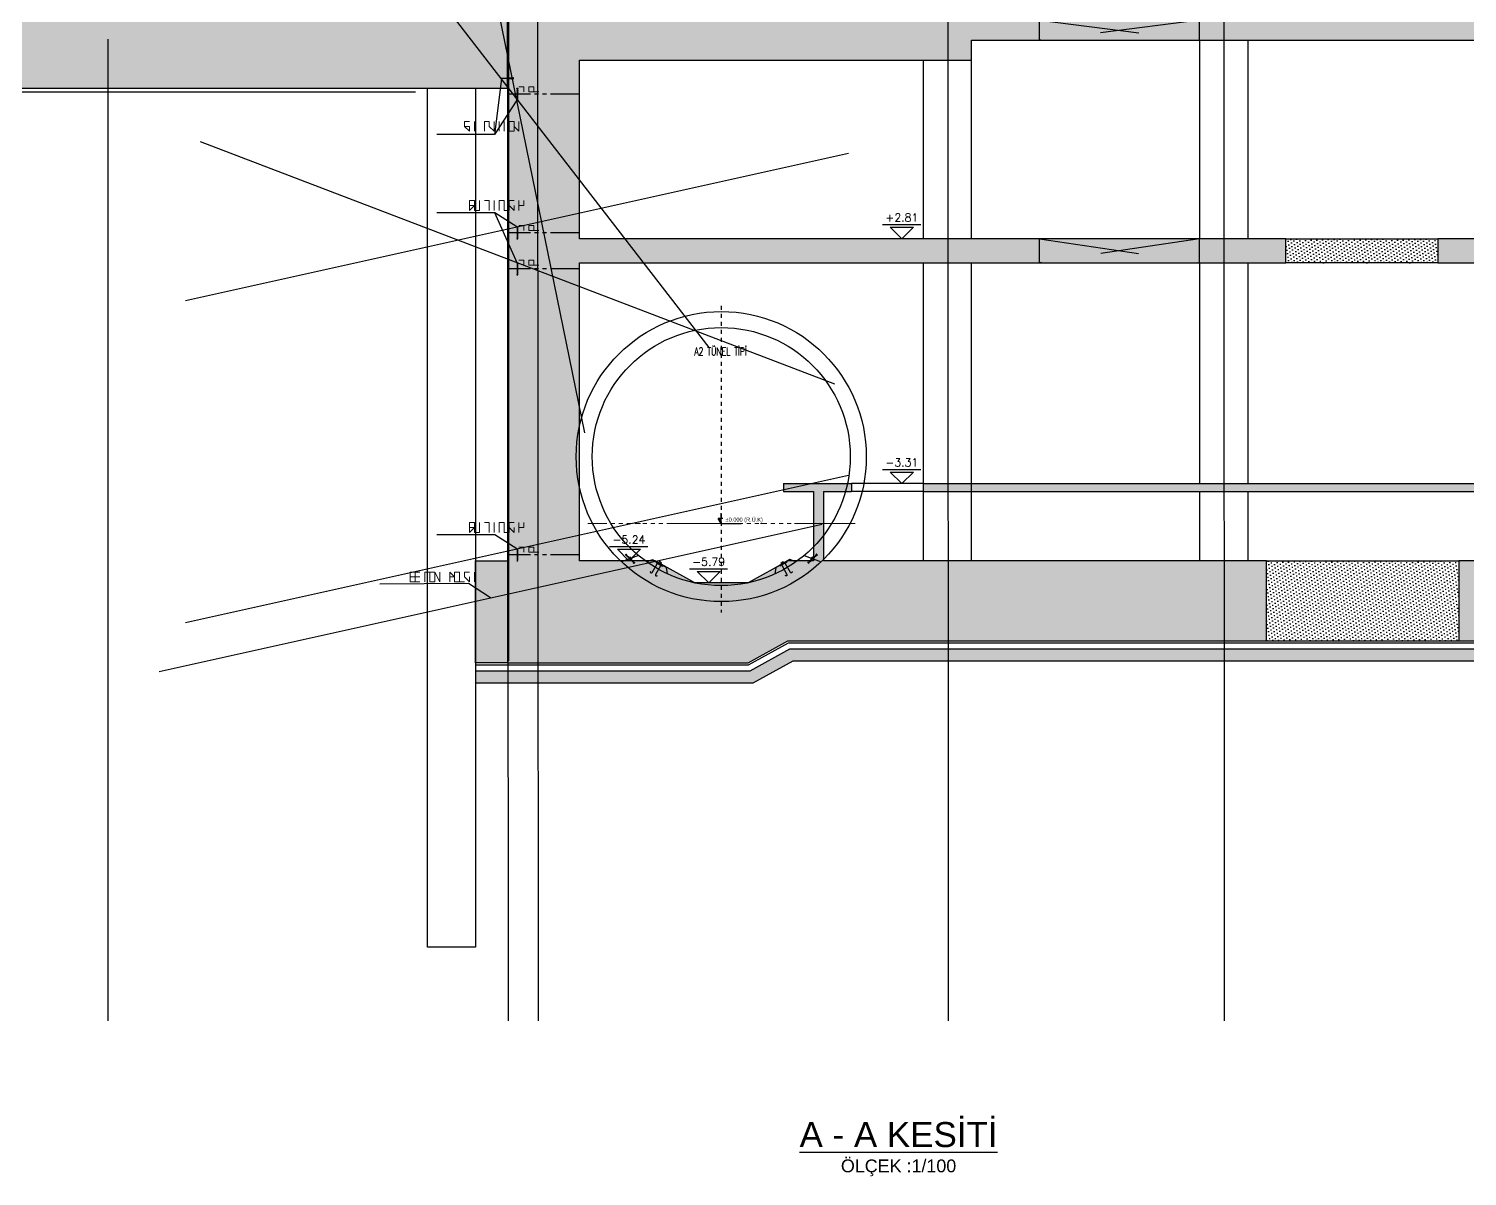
# Model space of a CAD drawing. Header units: inches. Extents: x 400392 to 401495, y 4543971 to 4544133.
# Drawn here: x 400649.82 to 400685.77, y 4543983.01 to 4544011.69 of the extents above; entities that cross this region are included whole.
import ezdxf
from ezdxf.enums import TextEntityAlignment as Align

# ---------------------------------------------------------------- set-up
doc = ezdxf.new("R2010")
doc.units = ezdxf.units.IN
doc.header["$MEASUREMENT"] = 0
for name, pattern in [('ACAD_ISO05W100', [33, 24, -3, 0, -3, 0, -3]), ('AKS', [3, 2.5, -0.25, 0, -0.25]), ('CIZGI', [0.4, 0.25, -0.15]), ('CONTINU', [0]), ('DASHDOT', [1, 0.5, -0.25, 0, -0.25]), ('DASHDOT2', [0.5, 0.25, -0.125, 0, -0.125]), ('HIDDEN2', [4.762499999999999, 3.175, -1.5875])]:
    doc.linetypes.add(name, pattern=pattern)
for name, color, linetype in [('aks prota', 2, 'AKS'), ('AXIS', 8, 'DASHDOT2'), ('görünüş prota', 4, 'Continuous'), ('iderzi_PROTA', 3, 'Continuous'), ('inşaat derzi prota', 11, 'Continuous'), ('KALIP', 1, 'Continuous'), ('kesik prota', 2, 'CIZGI'), ('kesit prota', 1, 'Continuous'), ('kesit tarama prota', 252, 'Continuous'), ('KOT', 7, 'Continuous'), ('kot prota', 4, 'Continuous'), ('LINE V2', 7, 'Continuous'), ('not prota', 2, 'Continuous'), ('not çizgisi prota', 4, 'Continuous'), ('OLCU', 5, 'Continuous'), ('PRT-CST-rc_level', 6, 'Continuous'), ('PRT-CST-rc_levermark', 4, 'Continuous'), ('st_s_su tutucu', 2, 'Continuous'), ('st_s_ölçü', 4, 'Continuous'), ('t35 prota', 3, 'Continuous'), ('tplan prota', 7, 'Continuous'), ('WATER STOP_B', 5, 'Continuous')]:
    doc.layers.add(name, color=color, linetype=linetype)
doc.layers.add('PRT-Geo-Axis', color=12, linetype='DASHDOT', lineweight=18)
doc.layers.add('PRT-KD-kazik', color=172, linetype='Continuous', lineweight=25)
doc.styles.add('Arial', font='Arial.ttf')
doc.styles.add('OLCU', font='romanstw.shx')
doc.styles.add('SIMPLXTW', font='simplxtw.shx', dxfattribs={"width": 0.6, "height": 125})
doc.styles.add('TEXT250', font='romanstw.shx', dxfattribs={"width": 0.8, "height": 25})
doc.styles.add('TUNNELCONSULT', font='Arial.ttf')
doc.dimstyles.new('1-50', dxfattribs={"dimtxt": 10, "dimasz": 4, "dimexe": 4, "dimexo": 8, "dimgap": 4, "dimtad": 1, "dimdec": 1, "dimrnd": 0.05, "dimzin": 9, "dimdsep": 46, "dimtxsty": 'OLCU', "dimblk1": 'OBLIQUE', "dimblk2": 'OBLIQUE', "dimsah": 1, "dimcen": 2, "dimdle": 4, "dimclrd": 4, "dimclre": 4, "dimclrt": 3, "dimadec": 1, "dimazin": 0, "dimtfac": 1, "dimtdec": 1, "dimtix": 1, "dimtmove": 2, "dimatfit": 3, "dimldrblk": 'OBLIQUE', "dimfxl": 1, "dimtvp": 1, "dimtolj": 1, "dimtzin": 1, "dimarcsym": 0})

# ---------------------------------------------------------------- blocks, each defined once
blk = doc.blocks.new('KOTK5')
at = {"layer": 'PRT-CST-rc_levermark'}
blk.add_line((216.6666666667443, 160), (-213.3333333332557, 160), dxfattribs=at)
blk.add_lwpolyline([(130, 130), (-130, 130), (0, 0)], close=True, dxfattribs=at)
at = {"layer": 'PRT-CST-rc_level', "style": 'OLCU'}
blk.add_attdef('000.00', text='', height=90, dxfattribs=at).set_placement((0, 193.1381784435362), align=Align.CENTER)
blk = doc.blocks.new('_Oblique')
at = {"layer": 'st_s_ölçü', "lineweight": -2}
blk.add_line((-0.5, -0.5), (0.5, 0.5), dxfattribs=at)
blk = doc.blocks.new('D')
at = {"layer": 'st_s_su tutucu', "linetype": 'CONTINU', "ltscale": 0.2}
for p, q in [((-39987.83090962706, 52508.18991963421), (-39992.63090966878, 52508.18991966914)), ((-39992.63090966878, 52508.18991966914), (-39992.63090980848, 52507.38991968935)), ((-39992.63090980848, 52507.38991968935), (-39990.63090962501, 52506.05655179494)), ((-39990.6309096902, 52498.50671976196), (-39991.53117650332, 52498.50671977942)), ((-39991.53117650332, 52498.50671977942), (-39991.53117639622, 52497.87311976865)), ((-39991.53117639622, 52497.87311976865), (-39990.63090970417, 52497.87311978029)), ((-39990.63090980196, 52488.50671968629), (-39991.53117661508, 52488.50671963972)), ((-39991.53117661508, 52488.50671963972), (-39991.53117662905, 52487.87311965806)), ((-39991.53117662905, 52487.87311965806), (-39990.630909937, 52487.87311964059)), ((-39990.63090962501, 52506.05655179494), (-39990.6309096902, 52498.50671976196)), ((-39990.63090970417, 52497.87311978029), (-39990.63090980196, 52488.50671968629)), ((-39990.630909937, 52487.87311964059), (-39990.63090992199, 52478.65671955824)), ((-39989.83090974534, 52506.05655187643), (-39987.83090964103, 52507.38991968935)), ((-39989.83090955907, 52498.50671965136), (-39989.83090974534, 52506.05655187643)), ((-39988.9306429881, 52498.50671966883), (-39989.83090955907, 52498.50671965136)), ((-39989.83090992229, 52488.50671961062), (-39989.83090981984, 52497.87311973373)), ((-39989.83090981984, 52497.87311973373), (-39988.93064300207, 52497.87311962313)), ((-39988.93064335132, 52488.50671965136), (-39989.83090992229, 52488.50671961062)), ((-39989.83091007002, 52478.65671960481), (-39989.8309099316, 52487.87311978029)), ((-39989.8309099316, 52487.87311978029), (-39988.93064311383, 52487.87311964059)), ((-39988.93064300207, 52497.87311962313), (-39988.9306429881, 52498.50671966883)), ((-39988.93064311383, 52487.87311964059), (-39988.93064335132, 52488.50671965136)), ((-39987.83090964103, 52507.38991968935), (-39987.83090962706, 52508.18991963421)), ((-39992.63090980848, 52448.98991960261), (-39990.63090962501, 52450.32328749701)), ((-39992.63090966878, 52448.18991962282), (-39992.63090980848, 52448.98991960261)), ((-39987.83090962706, 52448.18991965774), (-39992.63090966878, 52448.18991962282)), ((-39990.63090992199, 52478.65671955824), (-39991.93117670823, 52478.6567195757)), ((-39991.93117670823, 52478.6567195757), (-39991.93117659182, 52477.72311959402)), ((-39991.93117659182, 52477.72311959402), (-39990.63090987367, 52477.72311951835)), ((-39991.53117661508, 52467.87311965223), (-39991.53117662905, 52468.5067196339)), ((-39991.53117662905, 52468.5067196339), (-39990.630909937, 52468.50671965136)), ((-39990.63090980196, 52467.87311960567), (-39991.53117661508, 52467.87311965223)), ((-39991.53117650332, 52457.87311951254), (-39991.53117639622, 52458.50671952331)), ((-39991.53117639622, 52458.50671952331), (-39990.63090970417, 52458.50671951166)), ((-39990.6309096902, 52457.87311953), (-39991.53117650332, 52457.87311951254)), ((-39990.630909937, 52468.50671965136), (-39990.63090992199, 52477.72311973372)), ((-39990.63090970417, 52458.50671951166), (-39990.63090980196, 52467.87311960567)), ((-39990.63090962501, 52450.32328749701), (-39990.6309096902, 52457.87311953)), ((-39988.53064343977, 52478.65671965137), (-39989.83091007002, 52478.65671960481)), ((-39989.83090998934, 52477.72311965805), (-39988.53064344908, 52477.72311964058)), ((-39989.83091007002, 52477.72311968715), (-39989.8309099316, 52468.50671951166)), ((-39989.8309099316, 52468.50671951166), (-39988.93064311383, 52468.50671965136)), ((-39988.93064335132, 52467.87311964059), (-39989.83090992229, 52467.87311968134)), ((-39989.83090992229, 52467.87311968134), (-39989.83090981984, 52458.50671955823)), ((-39989.83090981984, 52458.50671955823), (-39988.93064300207, 52458.50671966883)), ((-39988.9306429881, 52457.87311962313), (-39989.83090955907, 52457.87311964059)), ((-39989.83090955907, 52457.87311964059), (-39989.83090974534, 52450.32328741552)), ((-39989.83090974534, 52450.32328741552), (-39987.83090964103, 52448.98991960261)), ((-39988.93064311383, 52468.50671965136), (-39988.93064335132, 52467.87311964059)), ((-39988.93064300207, 52458.50671966883), (-39988.9306429881, 52457.87311962313)), ((-39988.53064344908, 52477.72311964058), (-39988.53064343977, 52478.65671965137)), ((-39987.83090964103, 52448.98991960261), (-39987.83090962706, 52448.18991965774))]:
    blk.add_line(p, q, dxfattribs=at)
blk = doc.blocks.new('KESITKOT')
at = {"layer": 'KOT', "linetype": 'Continuous'}
h = blk.add_hatch(dxfattribs=at)
h.set_pattern_fill('ANSI31', color=5, scale=200, angle=45, style=0)
h.set_pattern_definition([(90, (63253.65262141547, -35392.01672234735), (25, 5.329070518200751e-15), [])])
h.paths.add_polyline_path([(-149.9999999999854, 259.8076211353182), (1.455191522836685e-11, 259.8076211353182), (1.455191522836685e-11, 0)])
at = {"layer": 'KOT', "color": 4, "linetype": 'Continuous'}
for p, q in [((75, 259.8076211353182), (-150, 259.8076211353182)), ((0, 0), (-150, 259.8076211353182)), ((0, 0), (0, 519.6152422706364)), ((0, 0), (1000.000000000007, 0))]:
    blk.add_line(p, q, dxfattribs=at)
at = {"layer": 'KOT', "color": 7, "linetype": 'Continuous', "style": 'SIMPLXTW', "width": 0.7}
blk.add_attdef('%%P0.000', (216.1604628276546, 100), '', height=200, dxfattribs=at)
blk = doc.blocks.new('A$C05c5180b')
at = {"layer": 'AXIS', "color": 8, "linetype": 'DASHDOT', "ltscale": 3}
blk.add_line((909.3912549589586, 7722.44834685266), (909.3912549589586, 60.11717005832179), dxfattribs=at)
at = {"layer": 'KALIP'}
for p, q in [((-1158.216603603883, 1480.347913935642), (-1584.995128196402, 1325.013234358143)), ((2976.999113512487, 1480.347913935642), (3403.777638114319, 1325.013234358143)), ((-955.1455081848253, 1323.956508458934), (-805.5578237442824, 1383.127896259837)), ((-805.5578237442824, 1383.127896259837), (-459.0858499222377, 1183.234996546445)), ((-435.4375488256046, 1024.117156507506), (-459.0858499222377, 1183.234996546445)), ((2254.126142296038, 1024.083354348644), (2277.779467113636, 1183.234996546445)), ((2624.251440935739, 1383.127896259837), (2277.779467113636, 1183.234996546445)), ((2773.87997485706, 1323.94034990633), (2624.251440935739, 1383.127896259837))]:
    blk.add_line(p, q, dxfattribs=at)
at = {"layer": 'KALIP', "elevation": 1.568325220887654e-10}
for points in [[(-638.3178820060275, 1332.820720274904), (-658.307197091257, 1298.173479363119), (-606.3364765754086, 1268.18941344331), (-586.3470859328227, 1302.836785317777)], [(2457.011499197484, 1332.820720274904), (2477.000814282655, 1298.173479363119), (2425.030093766836, 1268.18941344331), (2405.04070312425, 1302.836785317777)]]:
    blk.add_lwpolyline(points, close=True, dxfattribs=at)
at = {"layer": 'KALIP'}
for radius in [3625.000000001637, 3225.000000001637]:
    blk.add_circle((909.3912549589586, 3955.348112577434), radius, dxfattribs=at)
at = {"layer": 'LINE V2', "color": 4, "elevation": 1.568325220887654e-10}
for points in [[(-861.3635213346279, 1086.293389983126, 0.9999999999999999), (-818.0545246068796, 1061.306777518941), (-695.6201235323388, 1273.5208614851, -0.414213562373095), (-668.3018798556004, 1280.849815190537), (-616.3310837822792, 1250.865880233527, -0.414213562373095), (-609.0021300768421, 1223.547636556745), (-731.436531151383, 1011.3335525906, 0.9999999999999999), (-688.1275344195601, 986.3469401240873, -0.9999999999999999)], [(2680.057138526085, 1086.293389983126, -0.9999999999999999), (2636.748141798336, 1061.306777518941), (2514.313740723795, 1273.5208614851, 0.414213562373095), (2486.995497046999, 1280.849815190537), (2435.024700973678, 1250.865880233527, 0.414213562373095), (2427.695747268241, 1223.547636556745), (2550.130148342781, 1011.3335525906, -0.9999999999999999), (2506.821151611017, 986.3469401240873, 0.9999999999999999)]]:
    blk.add_lwpolyline(points, format="xyb", dxfattribs=at)
for points in [[(-728.9344752744364, 1315.831072640387), (-555.6984883634141, 1215.884622783684), (-545.7038433777343, 1233.208221474786), (-718.9398302887857, 1333.154671331489)], [(2547.628092465893, 1315.831072640387), (2374.392105554842, 1215.884622783684), (2364.397460569191, 1233.208221474786), (2537.633447480213, 1333.154671331489)]]:
    blk.add_lwpolyline(points, close=True, dxfattribs=at)
at = {"layer": 'PRT-Geo-Axis', "linetype": 'DASHDOT', "ltscale": 3}
blk.add_line((4252.075579508499, 2280.348112586751), (-2415.337623733329, 2280.348112586747), dxfattribs=at)
at = {"layer": 'WATER STOP_B', "color": 3}
for points in [[(-1339.394592402969, 1404.533478117613, 0.5773502691895264), (-1338.563254702429, 1407.896345588633), (-1367.678902246902, 1435.901010371617, 0.5773502691896774), (-1371.006899756656, 1434.939536203816), (-1377.564772060156, 1408.412102845774, -0.5773502691898074), (-1380.892769569866, 1407.450628678002), (-1419.009971933134, 1444.113370697327), (-1423.690610489663, 1439.247044906377), (-1427.115489067583, 1442.541238392889), (-1422.434850510894, 1447.407564183657), (-1449.637249548163, 1473.571985399685), (-1454.317888104735, 1468.705659608793), (-1457.742766682612, 1471.999853095287), (-1453.062128125937, 1476.866178886157), (-1470.262310319697, 1493.410043686126), (-1487.868070861383, 1489.531594276574), (-1492.192412500066, 1493.690929486813), (-1467.236401238682, 1519.636979319323), (-1462.912059599825, 1515.477644109124), (-1466.102975109548, 1497.734385325213), (-1448.902792915716, 1481.190520524946), (-1444.222154359217, 1486.056846315747), (-1440.797275781253, 1482.762652829184), (-1445.477914337811, 1477.896327038306), (-1418.275515300644, 1451.731905822464), (-1413.594876744086, 1456.598231613334), (-1410.169998166166, 1453.304038126793), (-1414.850636722724, 1448.43771233593), (-1383.391193850926, 1418.178685792212, 0.5773502691899163), (-1380.06319634126, 1419.140159959941), (-1373.78243660451, 1444.546637494404, -0.5773502691894145), (-1370.454439094799, 1445.508111662122), (-1328.855492504255, 1405.496480362697, -0.5773502691898413), (-1329.686830204781, 1402.133612891666), (-1354.829865038613, 1394.86967161149, 0.5773502691890604), (-1355.661202739095, 1391.506804140474), (-1324.201759867297, 1361.247777596687), (-1319.521121310696, 1366.114103387543), (-1316.096242732703, 1362.819909901027), (-1320.776881289363, 1357.953584110179), (-1293.574482252297, 1331.789162894293), (-1288.893843695594, 1336.655488685061), (-1285.468965117645, 1333.361295198512), (-1290.149603674334, 1328.494969407708), (-1272.949421480414, 1311.951104607484), (-1255.343660938932, 1315.829554017389), (-1251.019319300191, 1311.67021880703), (-1275.975330561603, 1285.724168974415), (-1280.299672200374, 1289.88350418468), (-1277.108756690868, 1307.626762968932), (-1294.308938884627, 1324.170627768959), (-1298.989577441171, 1319.304301978085), (-1302.414456019018, 1322.598495464601), (-1297.733817462387, 1327.464821255366), (-1324.936216499598, 1353.629242471434), (-1329.616855056142, 1348.762916680564), (-1333.041733634003, 1352.05711016705), (-1328.361095077344, 1356.923435957873), (-1366.478297440597, 1393.586177977104, -0.5773502691892097), (-1365.646959740101, 1396.949045448149)], [(3158.177102320886, 1404.533478117613, -0.5773502691895264), (3157.345764620346, 1407.896345588633), (3186.461412164819, 1435.901010371617, -0.5773502691896774), (3189.789409674573, 1434.939536203816), (3196.347281978073, 1408.412102845774, 0.5773502691898074), (3199.675279487783, 1407.450628678002), (3237.792481851051, 1444.113370697327), (3242.47312040758, 1439.247044906377), (3245.8979989855, 1442.541238392889), (3241.217360428811, 1447.407564183657), (3268.41975946608, 1473.571985399685), (3273.100398022652, 1468.705659608793), (3276.525276600529, 1471.999853095287), (3271.844638043855, 1476.866178886157), (3289.044820237614, 1493.410043686126), (3306.6505807793, 1489.531594276574), (3310.974922417983, 1493.690929486813), (3286.0189111566, 1519.636979319323), (3281.694569517742, 1515.477644109124), (3284.885485027466, 1497.734385325213), (3267.685302833634, 1481.190520524946), (3263.004664277134, 1486.056846315747), (3259.57978569917, 1482.762652829184), (3264.260424255728, 1477.896327038306), (3237.058025218561, 1451.731905822464), (3232.377386662003, 1456.598231613334), (3228.952508084083, 1453.304038126793), (3233.633146640641, 1448.43771233593), (3202.173703768844, 1418.178685792212, -0.5773502691899163), (3198.845706259177, 1419.140159959941), (3192.564946522427, 1444.546637494404, 0.5773502691894145), (3189.236949012717, 1445.508111662122), (3147.638002422173, 1405.496480362697, 0.5773502691898413), (3148.469340122698, 1402.133612891666), (3173.61237495653, 1394.86967161149, -0.5773502691890604), (3174.443712657012, 1391.506804140474), (3142.984269785215, 1361.247777596687), (3138.303631228613, 1366.114103387543), (3134.87875265062, 1362.819909901027), (3139.55939120728, 1357.953584110179), (3112.356992170215, 1331.789162894293), (3107.676353613511, 1336.655488685061), (3104.251475035562, 1333.361295198512), (3108.932113592251, 1328.494969407708), (3091.731931398332, 1311.951104607484), (3074.126170856849, 1315.829554017389), (3069.801829218108, 1311.67021880703), (3094.75784047952, 1285.724168974415), (3099.082182118291, 1289.88350418468), (3095.891266608785, 1307.626762968932), (3113.091448802545, 1324.170627768959), (3117.772087359088, 1319.304301978085), (3121.196965936935, 1322.598495464601), (3116.516327380305, 1327.464821255366), (3143.718726417515, 1353.629242471434), (3148.399364974059, 1348.762916680564), (3151.824243551921, 1352.05711016705), (3147.143604995261, 1356.923435957873), (3185.260807358514, 1393.586177977104, 0.5773502691892097), (3184.429469658018, 1396.949045448149)]]:
    blk.add_lwpolyline(points, format="xyb", close=True, dxfattribs=at)
at = {"layer": 'OLCU'}
ref = blk.add_blockref('KESITKOT', (909.3912549589586, 2280.348112586749), dxfattribs=dict(at, xscale=0.4999999999987873, yscale=0.4999999999987873, zscale=0.4999999999987873))
ref.add_attrib('%%P0.000', '%%P0.000 (R.Ü.K)', (1017.471486372786, 2330.348112586749), dxfattribs={"layer": 'KOT', "color": 1, "linetype": 'Continuous', "height": 100, "style": 'TUNNELCONSULT'})
at = {"layer": 'not prota', "style": 'TEXT250', "width": 0.7}
blk.add_text('A2 TÜNEL TİPİ', height=200, dxfattribs=at).set_placement((891.3685132012033, 6585.382700727812), align=Align.MIDDLE_CENTER)

msp = doc.modelspace()

# ---------------------------------------------------------------- hatches: boundary and pattern name
at = {"layer": 'kesit tarama prota'}
h = msp.add_hatch(color=256, dxfattribs=at)
h.dxf.hatch_style = 1
h.paths.add_polyline_path([(400704.4808291423, 4544034.992807282), (400660.3949711533, 4544034.992807282), (400660.3949711533, 4544033.792807282), (400702.9808291423, 4544033.792807282), (400702.9808291423, 4544011.903268268), (400702.680829142, 4544011.903268268), (400702.680829142, 4544006.442807282), (400685.0308578269, 4544006.442807282), (400685.0308578269, 4544005.842807283), (400693.4797035594, 4544005.842807283), (400693.4800222752, 4544005.242807406), (400694.0808275899, 4544005.242807406), (400694.0808275899, 4544005.842807283), (400696.4808291421, 4544005.842807283), (400696.4808291421, 4544004.542807282), (400697.0808291422, 4544004.542807282), (400697.0808291422, 4544005.842807283), (400702.680829142, 4544005.842807283), (400702.680829142, 4543998.392807283), (400700.7892649682, 4543998.392807283), (400699.7999694709, 4543997.842803971), (400698.4598802175, 4543997.842803971), (400697.4705810743, 4543998.392807283), (400696.8302496169, 4543998.392807283), (400696.8302496169, 4544000.122807282), (400697.5808275906, 4544000.122807282), (400697.5808275906, 4544000.322807282), (400695.8808606659, 4544000.322807282), (400695.8808606659, 4544000.122807282), (400696.5802496244, 4544000.122807282), (400696.5802496244, 4543998.392807283), (400685.5551035628, 4543998.392807283), (400685.5551035628, 4543996.392807283), (400696.9520053836, 4543996.392807283), (400697.9413045268, 4543995.842803971), (400700.3185468321, 4543995.842803971), (400701.3078423294, 4543995.842807283), (400704.4808291423, 4543995.842807283)])
h = msp.add_hatch(color=256, dxfattribs=at)
h.dxf.hatch_style = 1
h.paths.add_polyline_path([(400661.7808275901, 4544011.902807282), (400625.5175978726, 4544011.902807282), (400625.5175978726, 4544012.602800745), (400623.9175978727, 4544012.602808917), (400623.9175978727, 4544012.202808917), (400624.3175978726, 4544012.202808917), (400624.3175978726, 4544010.202807282), (400661.7808275901, 4544010.202807282)])
h = msp.add_hatch(color=256, dxfattribs=at)
h.dxf.hatch_style = 1
h.paths.add_polyline_path([(400697.0808275897, 4544011.902807282), (400661.7808275901, 4544011.902807282), (400661.7808275901, 4543995.842807283), (400667.7945502543, 4543995.842807283), (400668.7901579571, 4543996.392807283), (400680.7551035614, 4543996.392807283), (400680.7551035614, 4543998.392807283), (400669.6802504133, 4543998.392807283), (400669.6802504133, 4544000.122807282), (400670.3813270222, 4544000.122807282), (400670.3813270222, 4544000.322807282), (400668.6808275898, 4544000.322807282), (400668.6808275898, 4544000.122807282), (400669.4302504208, 4544000.122807282), (400669.4302504208, 4543998.392807283), (400668.7901579571, 4543998.392807283), (400667.7945502543, 4543997.83979385), (400666.4652945465, 4543997.83979385), (400665.47058472, 4543998.392807283), (400663.5808275899, 4543998.392807283), (400663.5808275899, 4544005.842807283), (400681.2308578257, 4544005.842807283), (400681.2308578257, 4544006.442807282), (400663.5808275911, 4544006.442807282), (400663.5808275911, 4544010.902807282), (400673.38082759, 4544010.902807282), (400673.38082759, 4544011.402807282), (400697.0808275897, 4544011.402807282)])
h = msp.add_hatch(dxfattribs=at)
h.set_pattern_fill('DOTS', color=2, scale=0.04999999999999999, angle=35.99999999998597)
h.set_pattern_definition([(35.99999999998597, (401115.4445872356, 4543690.453004632), (-0.01454759243643788, 0.08754345112887252), [0, -0.07937499999999999])])
h.paths.add_polyline_path([(400681.2308578257, 4544006.442807282), (400681.2308578257, 4544005.842807283), (400685.0308578269, 4544005.842807283), (400685.0308578269, 4544006.442807282)])
h = msp.add_hatch(color=256, dxfattribs=at)
h.dxf.hatch_style = 1
h.paths.add_polyline_path([(400694.0808597501, 4544000.322807282), (400672.18082759, 4544000.322807282), (400672.18082759, 4544000.122807282), (400694.0808597501, 4544000.122807282)])
h = msp.add_hatch(color=256, dxfattribs=at)
h.dxf.hatch_style = 1
h.paths.add_polyline_path([(400661.7808275901, 4543998.392807283), (400660.9808291437, 4543998.39280728), (400660.9808291437, 4543995.842807283), (400661.7808275901, 4543995.842807283)])
h = msp.add_hatch(dxfattribs=at)
h.set_pattern_fill('DOTS', color=2, scale=0.04999999999999999, angle=35.99999999998597)
h.set_pattern_definition([(35.99999999998597, (400722.1778885553, 4543690.453004632), (-0.01454759243643788, 0.08754345112887252), [0, -0.07937499999999999])])
h.paths.add_polyline_path([(400685.5551035628, 4543998.392807283), (400680.7551035614, 4543998.392807283), (400680.7551035614, 4543996.392807283), (400685.5551035628, 4543996.392807283)])
h = msp.add_hatch(dxfattribs=at)
h.set_pattern_fill('AR-CONC', color=253, scale=0.001, angle=-3.318590754639033e-11)
h.set_pattern_definition([(49.99999999996679, (401115.4445872354, 4543690.453004631), (0.1821846689959948, -0.01593908553900858), [0.01904999999999996, -0.2095499999999995]), (354.9999999999667, (401115.4445872354, 4543690.453004631), (-0.03524342142485872, 0.1910568452390556), [0.01523999999999997, -0.1676405841699995]), (100.4514446999667, (401115.4597692425, 4543690.451676378), (0.1469412470904547, 0.17511775191211), [0.01619000879999999, -0.1780902445999999]), (46.18419999996681, (401115.4445872354, 4543690.503804632), (0.2710790408921057, -0.04204232793288412), [0.028575, -0.314325]), (96.63555760996665, (401115.4671771355, 4543690.500301131), (0.2374041340516463, 0.2474261245975841), [0.02428502313999998, -0.2671356081599999]), (351.1841511699668, (401115.4445872354, 4543690.503804632), (0.2374041340651203, 0.2474261245853952), [0.02285996707, -0.2514597319199999]), (20.9999999999668, (401115.4699872353, 4543690.491104632), (0.1516143912690733, -0.1022651981871754), [0.01904999999999996, -0.2095499999999995]), (325.9999999999668, (401115.4699872353, 4543690.491104632), (0.06180202834775373, 0.1841879661222835), [0.01523999999999999, -0.1676399999999998]), (71.45144499996682, (401115.4826217681, 4543690.482582532), (0.2134164192787636, 0.08192276888578164), [0.01619000880000001, -0.1780899376]), (37.49999999996677, (401115.4445872354, 4543690.453004631), (0.003088603250640793, 0.08455503887315134), [0, -0.1656079999999998, 0, -0.1701799999999998, 0, -0.1682749999999998]), (7.499999999966815, (401115.4445872354, 4543690.453004631), (0.06681966251036377, 0.1001805748180808), [0, -0.09702799999999967, 0, -0.1617979999999994, 0, -0.06413499999999979]), (327.4999999999667, (401115.3879452355, 4543690.453004631), (0.1355905951668681, -0.005728743992751965), [0, -0.06349999999999999, 0, -0.1981199999999999, 0, -0.26289]), (317.4999999999667, (401115.3625452354, 4543690.453004631), (0.1481291813860328, 0.02542649103324725), [0, -0.08255, 0, -0.131572, 0, -0.18669])])
h.paths.add_polyline_path([(400696.9001478146, 4543996.192807282), (400668.8419748115, 4543996.192807282), (400667.8463671089, 4543995.63979385), (400666.4134368103, 4543995.63979385), (400665.418726984, 4543995.642807283), (400660.9808291461, 4543995.642807283), (400660.9808291461, 4543995.342807283), (400665.3409403798, 4543995.342807283), (400666.3356502061, 4543995.33979385), (400667.9240923904, 4543995.33979385), (400668.9197000932, 4543995.892807283), (400696.8223614609, 4543995.892807283), (400697.8116606041, 4543995.342803971), (400700.4481911723, 4543995.342803971), (400701.4374866696, 4543995.342807283), (400705.2808289284, 4543995.342807283), (400705.2808289284, 4543995.642807283), (400701.3597000654, 4543995.642807283), (400700.3704045681, 4543995.642803971), (400697.8894469578, 4543995.642803971)])

# ---------------------------------------------------------------- linework, layer by layer
at = {"layer": 'aks prota', "ltscale": 10}
for p, q in [((400651.7956464207, 4544041.533165201), (400651.7956464205, 4543986.892106836)), ((400661.7709347136, 4544041.347073594), (400661.7956464205, 4543986.892106836)), ((400662.555501333, 4543986.892104432), (400662.5307896259, 4544041.347071191)), ((400672.8053808071, 4543986.892106836), (400672.7806690999, 4544041.347073594)), ((400679.7051929539, 4543986.892106835), (400679.680481247, 4544041.347073594))]:
    msp.add_line(p, q, dxfattribs=at)
at = {"layer": 'görünüş prota'}
for p, q in [((400679.0808275899, 4544011.402807282), (400679.0808275899, 4544006.442807282)), ((400680.2808275901, 4544011.402807282), (400680.2808275901, 4544006.442807282)), ((400672.18082759, 4544006.442807282), (400672.18082759, 4544010.902807282)), ((400673.38082759, 4544006.442807282), (400673.38082759, 4544010.902807282)), ((400672.18082759, 4544000.322807282), (400672.18082759, 4544005.842807283)), ((400673.38082759, 4544000.322807282), (400673.38082759, 4544005.842807283)), ((400679.0808275899, 4544005.842807283), (400679.0808275899, 4544000.322807282)), ((400680.2808275901, 4544005.842807283), (400680.2808275901, 4544000.322807282)), ((400673.38082759, 4543998.392807283), (400673.38082759, 4544000.322807282)), ((400672.18082759, 4543998.392807283), (400672.18082759, 4544000.122807282)), ((400679.0808275899, 4544000.122807282), (400679.0808275899, 4543998.392807283)), ((400680.2808275901, 4544000.122807282), (400680.2808275901, 4543998.392807283))]:
    msp.add_line(p, q, dxfattribs=at)
for points in [[(400659.4808290166, 4544010.102807281), (400624.2175978725, 4544010.102807282), (400624.2175978725, 4544010.202807282)], [(400681.2308578257, 4544006.442807282), (400685.0308578269, 4544006.442807282)], [(400685.0308578269, 4544005.842807283), (400681.2308578257, 4544005.842807283)], [(400680.7551035614, 4543998.392807283), (400685.5551035628, 4543998.392807283)], [(400660.9808291458, 4543995.792807279), (400665.457620286, 4543995.792807282), (400666.4523301125, 4543995.78979385), (400667.807504468, 4543995.78979385), (400668.8031121707, 4543996.342807283), (400696.9390409913, 4543996.342807283), (400697.9283401347, 4543995.79280397), (400700.3315112661, 4543995.79280397), (400701.3208067634, 4543995.792807282), (400705.2808289284, 4543995.792807282)], [(400680.7551035614, 4543996.392807283), (400685.5551035628, 4543996.392807283)], [(400660.9808291458, 4543995.642807279), (400665.418726984, 4543995.642807283), (400666.4134368103, 4543995.63979385), (400667.8463671089, 4543995.63979385), (400668.8419748115, 4543996.192807282), (400696.9001478146, 4543996.192807282), (400697.8894469578, 4543995.642803971), (400700.3704045681, 4543995.642803971), (400701.3597000654, 4543995.642807283), (400705.2808289284, 4543995.642807283)], [(400660.9808291461, 4543995.342807282), (400665.3409403798, 4543995.342807283), (400666.3356502061, 4543995.33979385), (400667.9240923904, 4543995.33979385), (400668.9197000932, 4543995.892807283), (400696.8223614609, 4543995.892807283), (400697.8116606041, 4543995.342803971), (400700.4481911723, 4543995.342803971), (400701.4374866696, 4543995.342807283), (400705.2808289284, 4543995.342807283), (400705.2808289284, 4543995.792807282)]]:
    msp.add_lwpolyline(points, dxfattribs=at)
at = {"layer": 'görünüş prota', "linetype": 'HIDDEN2'}
for points in [[(400672.18082759, 4544000.322807282), (400670.3813270222, 4544000.322807282)], [(400672.18082759, 4544000.122807282), (400670.3813270222, 4544000.122807282)]]:
    msp.add_lwpolyline(points, dxfattribs=at)
at = {"layer": 'iderzi_PROTA', "linetype": 'ACAD_ISO05W100', "ltscale": 2}
msp.add_line((400661.8167768878, 4543995.892807283), (400661.8167768878, 4544047.804187631), dxfattribs=at)
at = {"layer": 'inşaat derzi prota', "linetype": 'ACAD_ISO05W100', "ltscale": 0.03}
for points in [[(400663.5808275899, 4544010.052807283), (400661.7808275899, 4544010.052807283)], [(400663.5808275899, 4544006.592809521), (400661.7808275899, 4544006.592809521)], [(400663.5808275899, 4544005.69280952), (400661.7808275899, 4544005.69280952)], [(400663.5808275899, 4543998.542807282), (400661.7808275899, 4543998.542807282)]]:
    msp.add_lwpolyline(points, dxfattribs=at)
at = {"layer": 'kesik prota', "ltscale": 10}
for points in [[(400679.0808275899, 4544011.902807282), (400675.0808275899, 4544011.402807282), (400675.0808275899, 4544011.902807282), (400679.0808275899, 4544011.402807282), (400679.0808275899, 4544011.902807282)], [(400679.0808275899, 4544006.442807282), (400675.0808275899, 4544005.842807283), (400675.0808275899, 4544006.442807282), (400679.0808275899, 4544005.842807283), (400679.0808275899, 4544006.442807282)]]:
    msp.add_lwpolyline(points, dxfattribs=at)
at = {"layer": 'kesit prota', "color": 1}
for p, q in [((400668.6808275898, 4544000.322807282), (400670.3813270222, 4544000.322807282)), ((400668.6808275898, 4544000.322807282), (400668.6808275898, 4544000.122807282)), ((400670.3813270222, 4544000.322807282), (400670.3813270222, 4544000.122807282)), ((400672.18082759, 4544000.322807282), (400694.0808597501, 4544000.322807282)), ((400672.18082759, 4544000.122807282), (400672.18082759, 4544000.322807282)), ((400668.6808275898, 4544000.122807282), (400669.4302504208, 4544000.122807282)), ((400669.4302504208, 4544000.122807282), (400669.4302504208, 4543998.392807283)), ((400669.6802504133, 4544000.122807282), (400670.3813270222, 4544000.122807282)), ((400669.6802504133, 4544000.122807282), (400669.6802504133, 4543998.392807283)), ((400672.18082759, 4544000.122807282), (400694.0808597501, 4544000.122807282))]:
    msp.add_line(p, q, dxfattribs=at)
for points in [[(400660.3949711533, 4544033.792807282), (400702.9808291423, 4544033.792807282), (400702.9808291423, 4544011.903268268), (400702.680829142, 4544011.903268268), (400702.680829142, 4544006.442807282), (400685.0308578269, 4544006.442807282), (400685.0308578269, 4544005.842807283), (400693.4697035594, 4544005.842807283)], [(400625.5175978726, 4544011.902807282), (400625.5175978726, 4544012.602800745), (400623.9175978727, 4544012.602808917), (400623.9175978727, 4544012.202808917), (400624.3175978726, 4544012.202808917), (400624.3175978726, 4544010.202807282), (400661.7808275901, 4544010.202807282), (400661.7808275901, 4544011.902807282), (400625.5175978726, 4544011.902807282)], [(400669.4302504208, 4543998.392807283), (400668.7901579571, 4543998.392807283), (400667.7945502543, 4543997.83979385), (400666.4652945465, 4543997.83979385), (400665.47058472, 4543998.392807283), (400663.5808275899, 4543998.392807283), (400663.5808275899, 4544005.842807283), (400681.2308578257, 4544005.842807283), (400681.2308578257, 4544006.442807282), (400663.5808275911, 4544006.442807282), (400663.5808275911, 4544010.902807282), (400673.38082759, 4544010.902807282), (400673.38082759, 4544011.402807282), (400697.0808275897, 4544011.402807282), (400697.0808275897, 4544011.902807282), (400661.7808275901, 4544011.902807282), (400661.7808275901, 4543995.842807283), (400667.7945502543, 4543995.842807283), (400668.7901579571, 4543996.392807283)], [(400661.7808275901, 4543995.842807283), (400660.9808291437, 4543995.842807283), (400660.9808291437, 4543998.39280728), (400661.7808275901, 4543998.392807283)], [(400668.7901579571, 4543996.392807283), (400680.7551035614, 4543996.392807283), (400680.7551035614, 4543998.392807283), (400669.6802504133, 4543998.392807283)], [(400696.5802496244, 4543998.392807283), (400685.5551035628, 4543998.392807283), (400685.5551035628, 4543996.392807283), (400696.9520053836, 4543996.392807283), (400697.9413045268, 4543995.842803971), (400700.3185468321, 4543995.842803971), (400701.3078423294, 4543995.842807283), (400704.4808291423, 4543995.842807283)]]:
    msp.add_lwpolyline(points, dxfattribs=at)
at = {"layer": 'PRT-Geo-Axis', "linetype": 'DASHDOT', "ltscale": 3}
msp.add_line((400670.4588931297, 4543999.322807282), (400663.7914799264, 4543999.322807282), dxfattribs=at)
at = {"layer": 'PRT-KD-kazik', "color": 3}
msp.add_lwpolyline([(400660.9808291351, 4544010.202807282), (400660.9808291509, 4543988.732807233), (400659.7808290325, 4543988.732807233), (400659.7808290166, 4544010.202807282)], dxfattribs=at)
at = {"layer": 'st_s_ölçü', "color": 6, "lineweight": 0}
for points in [[(400662.0699652176, 4544010.241170843), (400662.1937248419, 4544010.241170843), (400662.0699652176, 4544010.241170843), (400662.1937248419, 4544010.241170843), (400662.1937248419, 4544010.117411219)], [(400662.4412440907, 4544010.117411219), (400662.565003715, 4544010.117411219)], [(400660.8323689742, 4544009.374853472), (400660.7086093496, 4544009.374853472), (400660.7086093496, 4544009.251093849), (400660.8323689742, 4544009.251093849), (400660.8323689742, 4544009.127334224), (400660.7086093496, 4544009.251093849)], [(400661.2036478471, 4544009.374853472), (400661.2036478471, 4544009.127334224)], [(400661.2036478471, 4544009.374853472), (400661.3274074714, 4544009.374853472)], [(400661.3274074714, 4544009.374853472), (400661.3274074714, 4544009.251093849), (400661.4511670957, 4544009.127334224), (400661.4511670957, 4544009.251093849), (400661.4511670957, 4544009.374853472)], [(400661.5749267203, 4544009.374853472), (400661.5749267203, 4544009.127334224)], [(400661.9462055932, 4544009.374853472), (400661.8224459689, 4544009.374853472), (400661.8224459689, 4544009.251093849), (400661.8224459689, 4544009.127334224), (400661.9462055932, 4544009.127334224), (400661.9462055932, 4544009.251093849)], [(400661.9462055932, 4544009.374853472), (400661.9462055932, 4544009.251093849), (400662.0699652176, 4544009.127334224), (400662.0699652176, 4544009.251093849), (400662.0699652176, 4544009.374853472)], [(400660.9561285985, 4544007.394699483), (400660.8323689742, 4544007.394699483), (400660.8323689742, 4544007.270939859), (400660.9561285985, 4544007.270939859), (400660.8323689742, 4544007.147180234), (400660.8323689742, 4544007.270939859)], [(400660.9561285985, 4544007.394699483), (400660.9561285985, 4544007.270939859), (400660.9561285985, 4544007.147180234), (400661.0798882228, 4544007.147180234), (400661.0798882228, 4544007.270939859), (400661.0798882228, 4544007.394699483)], [(400661.2036478471, 4544007.394699483), (400661.3274074714, 4544007.394699483)], [(400661.3274074714, 4544007.394699483), (400661.3274074714, 4544007.147180234)], [(400661.5749267203, 4544007.394699483), (400661.5749267203, 4544007.147180234)], [(400661.5749267203, 4544007.394699483), (400661.6986863446, 4544007.394699483)], [(400661.6986863446, 4544007.394699483), (400661.6986863446, 4544007.270939859), (400661.6986863446, 4544007.147180234), (400661.8224459689, 4544007.147180234), (400661.8224459689, 4544007.270939859), (400661.8224459689, 4544007.394699483)], [(400661.9462055932, 4544007.394699483), (400661.8224459689, 4544007.394699483), (400661.8224459689, 4544007.270939859), (400661.9462055932, 4544007.147180234), (400661.9462055932, 4544007.270939859)], [(400662.0699652176, 4544007.394699483), (400662.0699652176, 4544007.270939859), (400662.0699652176, 4544007.147180234), (400662.0699652176, 4544007.270939859), (400662.1937248419, 4544007.270939859), (400662.1937248419, 4544007.394699483)], [(400662.0699652176, 4544006.775901361), (400662.1937248419, 4544006.775901361), (400662.0699652176, 4544006.775901361), (400662.1937248419, 4544006.775901361), (400662.1937248419, 4544006.652141737)], [(400662.4412440907, 4544006.652141737), (400662.565003715, 4544006.652141737)], [(400662.0699652176, 4544005.90958399), (400662.1937248419, 4544005.90958399), (400662.0699652176, 4544005.90958399), (400662.1937248419, 4544005.90958399), (400662.1937248419, 4544005.785824367)], [(400662.4412440907, 4544005.785824367), (400662.565003715, 4544005.785824367)], [(400660.9561285985, 4543999.3503239), (400660.8323689742, 4543999.3503239), (400660.8323689742, 4543999.226564276), (400660.9561285985, 4543999.226564276), (400660.8323689742, 4543999.102804651), (400660.8323689742, 4543999.226564276)], [(400660.9561285985, 4543999.3503239), (400660.9561285985, 4543999.226564276), (400660.9561285985, 4543999.102804651), (400661.0798882228, 4543999.102804651), (400661.0798882228, 4543999.226564276), (400661.0798882228, 4543999.3503239)], [(400661.2036478471, 4543999.3503239), (400661.3274074714, 4543999.3503239)], [(400661.3274074714, 4543999.3503239), (400661.3274074714, 4543999.102804651)], [(400661.5749267203, 4543999.3503239), (400661.5749267203, 4543999.102804651)], [(400661.5749267203, 4543999.3503239), (400661.6986863446, 4543999.3503239)], [(400661.6986863446, 4543999.3503239), (400661.6986863446, 4543999.226564276), (400661.6986863446, 4543999.102804651), (400661.8224459689, 4543999.102804651), (400661.8224459689, 4543999.226564276), (400661.8224459689, 4543999.3503239)], [(400661.9462055932, 4543999.3503239), (400661.8224459689, 4543999.3503239), (400661.8224459689, 4543999.226564276), (400661.9462055932, 4543999.102804651), (400661.9462055932, 4543999.226564276)], [(400662.0699652176, 4543999.3503239), (400662.0699652176, 4543999.226564276), (400662.0699652176, 4543999.102804651), (400662.0699652176, 4543999.226564276), (400662.1937248419, 4543999.226564276), (400662.1937248419, 4543999.3503239)], [(400662.0699652176, 4543998.731525778), (400662.1937248419, 4543998.731525778), (400662.0699652176, 4543998.731525778), (400662.1937248419, 4543998.731525778), (400662.1937248419, 4543998.607766154)], [(400662.4412440907, 4543998.607766154), (400662.565003715, 4543998.607766154)], [(400659.3472534819, 4543997.865208408), (400659.3472534819, 4543998.112727656), (400659.4710131062, 4543998.112727656), (400659.4710131062, 4543997.988968032), (400659.3472534819, 4543997.988968032)], [(400659.4710131062, 4543997.865208408), (400659.4710131062, 4543998.112727656), (400659.5947727305, 4543998.112727656)], [(400659.7185323549, 4543998.112727656), (400659.7185323549, 4543997.865208408)], [(400659.7185323549, 4543998.112727656), (400659.8422919792, 4543998.112727656)], [(400659.9660516035, 4543997.865208408), (400659.9660516035, 4543998.112727656), (400660.089811228, 4543997.865208408), (400660.089811228, 4543998.112727656)], [(400660.5848497253, 4543998.112727656), (400660.5848497253, 4543997.865208408), (400660.7086093496, 4543997.865208408)], [(400660.8323689742, 4543998.112727656), (400660.7086093496, 4543998.112727656), (400660.7086093496, 4543997.988968032), (400660.8323689742, 4543997.865208408), (400660.8323689742, 4543997.988968032)], [(400659.4710131062, 4543997.988968032), (400659.4710131062, 4543997.865208408), (400659.3472534819, 4543997.865208408)], [(400659.4710131062, 4543997.988968032), (400659.5947727305, 4543997.988968032)], [(400659.4710131062, 4543997.865208408), (400659.5947727305, 4543997.865208408)]]:
    msp.add_lwpolyline(points, dxfattribs=at)
for points in [[(400662.3174844664, 4544010.117411219), (400662.3174844664, 4544010.241170843), (400662.4412440907, 4544010.241170843), (400662.4412440907, 4544010.117411219), (400662.3174844664, 4544010.117411219)], [(400660.9561285985, 4544009.374853472), (400660.9561285985, 4544009.251093849), (400660.9561285985, 4544009.127334224), (400660.9561285985, 4544009.251093849), (400660.9561285985, 4544009.374853472)], [(400661.6986863446, 4544009.374853472), (400661.6986863446, 4544009.251093849), (400661.6986863446, 4544009.127334224), (400661.6986863446, 4544009.251093849), (400661.6986863446, 4544009.374853472)], [(400661.4511670957, 4544007.394699483), (400661.4511670957, 4544007.270939859), (400661.4511670957, 4544007.147180234), (400661.4511670957, 4544007.270939859), (400661.4511670957, 4544007.394699483)], [(400662.3174844664, 4544006.652141737), (400662.3174844664, 4544006.775901361), (400662.4412440907, 4544006.775901361), (400662.4412440907, 4544006.652141737), (400662.3174844664, 4544006.652141737)], [(400662.3174844664, 4544005.785824367), (400662.3174844664, 4544005.90958399), (400662.4412440907, 4544005.90958399), (400662.4412440907, 4544005.785824367), (400662.3174844664, 4544005.785824367)], [(400661.4511670957, 4543999.3503239), (400661.4511670957, 4543999.226564276), (400661.4511670957, 4543999.102804651), (400661.4511670957, 4543999.226564276), (400661.4511670957, 4543999.3503239)], [(400662.3174844664, 4543998.607766154), (400662.3174844664, 4543998.731525778), (400662.4412440907, 4543998.731525778), (400662.4412440907, 4543998.607766154), (400662.3174844664, 4543998.607766154)], [(400659.8422919792, 4543998.112727656), (400659.8422919792, 4543997.988968032), (400659.8422919792, 4543997.865208408), (400659.9660516035, 4543997.865208408), (400659.9660516035, 4543997.988968032), (400659.9660516035, 4543998.112727656), (400659.8422919792, 4543998.112727656)], [(400660.3373304767, 4543997.865208408), (400660.3373304767, 4543998.112727656), (400660.461090101, 4543997.988968032), (400660.3373304767, 4543997.988968032), (400660.3373304767, 4543997.865208408)], [(400660.461090101, 4543998.112727656), (400660.461090101, 4543997.988968032), (400660.461090101, 4543997.865208408), (400660.5848497253, 4543997.865208408), (400660.5848497253, 4543997.988968032), (400660.5848497253, 4543998.112727656), (400660.461090101, 4543998.112727656)], [(400660.9561285985, 4543998.112727656), (400660.9561285985, 4543997.988968032), (400660.9561285985, 4543997.865208408), (400660.9561285985, 4543997.988968032), (400660.9561285985, 4543998.112727656)]]:
    msp.add_lwpolyline(points, close=True, dxfattribs=at)

# ---------------------------------------------------------------- block references
at = {"layer": 'kesit prota', "xscale": 0.001, "yscale": 0.001, "zscale": 0.001}
msp.add_blockref('A$C05c5180b', (400666.215795273, 4543997.04245917), dxfattribs=at)
at = {"layer": 'kot prota', "linetype": 'CONTINU', "ltscale": 0.1}
ref = msp.add_blockref('KOTK5', (400671.6386531031, 4544006.442807282), dxfattribs=dict(at, xscale=-0.002222222222222221, yscale=0.002222222222222222, zscale=0.002222222222222222, rotation=359.9999999998683))
ref.add_attrib('000.00', '+2.81', dxfattribs={"layer": 'PRT-CST-rc_level', "height": 0.1999999999999999, "style": 'OLCU'}).set_placement((400671.6386531031, 4544006.872003234), align=Align.CENTER)
ref = msp.add_blockref('KOTK5', (400671.6386531031, 4544000.322807282), dxfattribs=dict(at, xscale=-0.002222222222222221, yscale=0.002222222222222222, zscale=0.002222222222222222, rotation=359.9999999998683))
ref.add_attrib('000.00', '-3.31', dxfattribs={"layer": 'PRT-CST-rc_level', "height": 0.1999999999999999, "style": 'OLCU'}).set_placement((400671.6386531031, 4544000.752003235), align=Align.CENTER)
ref = msp.add_blockref('KOTK5', (400664.8171617007, 4543998.392807283), dxfattribs=dict(at, xscale=-0.002222222222222221, yscale=0.002222222222222222, zscale=0.002222222222222222, rotation=359.9999999998683))
ref.add_attrib('000.00', '-5.24', dxfattribs={"layer": 'PRT-CST-rc_level', "height": 0.1999999999999999, "style": 'OLCU'}).set_placement((400664.8171617007, 4543998.822003234), align=Align.CENTER)
ref = msp.add_blockref('KOTK5', (400666.8101939313, 4543997.83979385), dxfattribs=dict(at, xscale=-0.002222222222222221, yscale=0.002222222222222222, zscale=0.002222222222222222, rotation=359.9999999998683))
ref.add_attrib('000.00', '-5.79', dxfattribs={"layer": 'PRT-CST-rc_level', "height": 0.1999999999999999, "style": 'OLCU'}).set_placement((400666.8101939313, 4543998.268989802), align=Align.CENTER)
at = {"layer": 'st_s_ölçü', "xscale": 0.004999999999999999, "yscale": 0.004999999999999999, "zscale": 0.004999999999999999}
for p, rotation in [((400399.389877992, 4543810.501652734), 269.9999999999667), ((400462.0796730416, 4544272.443756881), 179.9999999999666), ((400462.0796730416, 4544268.983759119), 179.9999999999666), ((400462.0796730416, 4544268.083759119), 179.9999999999666), ((400462.0796730416, 4544260.93375688), 179.9999999999666)]:
    msp.add_blockref('D', p, dxfattribs=dict(at, rotation=rotation))

# ---------------------------------------------------------------- texts
at = {"layer": 't35 prota', "style": 'Arial'}
msp.add_text('ÖLÇEK :1/100', height=0.32, dxfattribs=at).set_placement((400671.5561937574, 4543983.255698478), align=Align.MIDDLE)
at = {"layer": 'tplan prota', "style": 'Arial'}
msp.add_text('%%UA - A KESİTİ', height=0.6249999999999999, dxfattribs=at).set_placement((400671.5561937574, 4543984.130698478), align=Align.MIDDLE)

# ---------------------------------------------------------------- leaders
at = {"layer": 'not çizgisi prota'}
for points in [[(400662.0252360434, 4544005.842992551), (400661.4666741747, 4544007.092746359), (400660.0162911935, 4544007.092746359)], [(400662.0181450043, 4544006.741822738), (400661.4666741747, 4544007.092746359), (400660.0162911935, 4544007.092746359)], [(400661.6328275903, 4544010.440807282), (400661.4551537207, 4544009.051026962), (400660.0167707401, 4544009.051026962)], [(400662.0186245507, 4544009.903124797), (400661.4551537207, 4544009.051026962), (400660.0167707401, 4544009.051026962)], [(400662.0181450043, 4543998.6918205), (400661.4666741747, 4543999.042744122), (400660.0162911935, 4543999.042744122)], [(400661.3603469271, 4543997.471094441), (400660.8088760975, 4543997.822018062), (400658.5952832164, 4543997.809813621)]]:
    msp.add_leader(points, dimstyle='1-50', override={"dimasz": 12, "dimgap": 4, "dimtad": 0}, dxfattribs=at)

doc.saveas('drawing.dxf')
